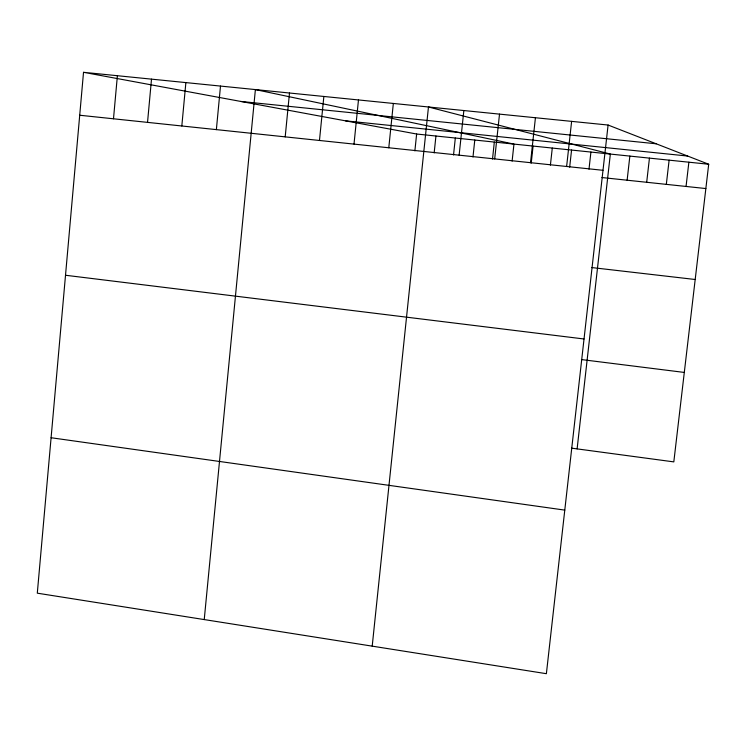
<?xml version="1.0" encoding="UTF-8"?>
<svg xmlns="http://www.w3.org/2000/svg" width="746" height="746" viewBox="0 0 746 746"><rect width="100%" height="100%" fill="white"/><g stroke="black" fill="none" stroke-linecap="round" stroke-linejoin="round"><path stroke-width="1.12" d="M83.524 72.306L37.3 593.173L546.38 673.694L608.093 125.039L83.524 72.306L416.632 134.019L708.7 164.251L673.815 461.886L571.492 448.132M113.495 118.791L117.392 75.71M147.531 122.381L151.503 79.141M181.819 125.99L185.875 82.592M216.368 129.627L220.499 86.079M204.236 619.572L255.384 89.585L513.957 144.09L512.11 161.127M285.196 136.863L289.495 93.008M319.475 140.472L323.857 96.467M354.005 144.109L358.472 99.945M388.787 147.773L393.338 103.452M414.879 150.888L416.632 134.019M372.207 646.148L428.465 106.986L610.349 154.068L577.115 448.887M434.163 152.921L435.934 136.014M453.531 154.954L455.321 138.019M459.126 155.177L463.853 110.539M472.983 157.005L474.782 140.034M492.509 159.057L494.328 142.057M494.691 158.917L499.512 114.119M530.527 162.684L535.432 117.737M531.217 163.132L533.082 146.067M550.399 165.155L552.282 148.062M566.624 166.489L571.622 121.374M569.664 167.179L571.557 150.058M588.995 169.221L590.916 152.053M627.125 180.206L629.857 156.091M646.689 182.276L649.449 158.115M666.327 184.365L669.125 160.148M686.05 186.453L688.875 162.19M240.734 101.437L656.21 143.791M345.519 120.843L687.644 156.045M79.719 115.238L603.001 170.312M601.929 177.539L705.856 188.551M591.802 267.562L695.188 279.498M65.517 275.255L584.025 338.982M581.451 359.563L684.296 372.431M51.092 437.734L564.778 510.115M608.093 125.039L708.7 164.251"/></g></svg>
